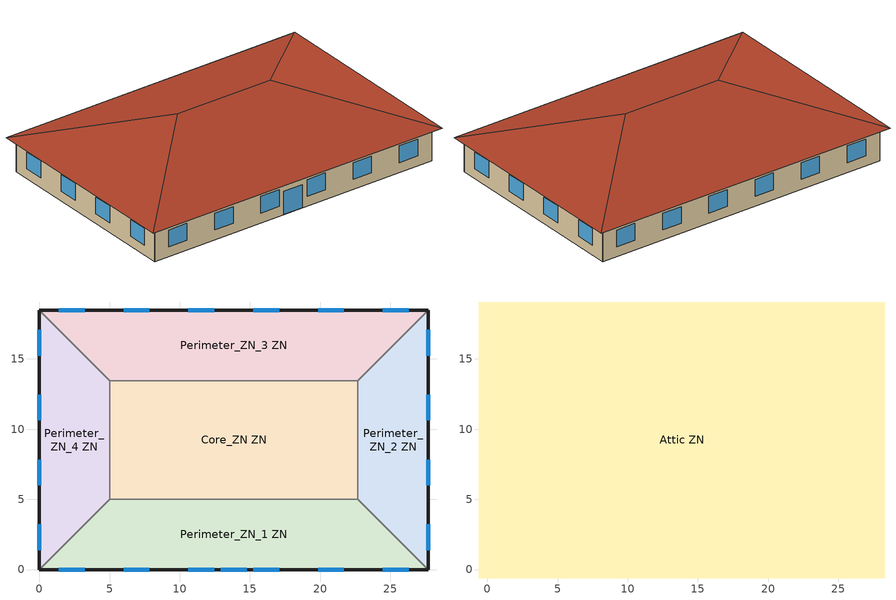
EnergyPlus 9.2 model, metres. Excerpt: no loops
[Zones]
Core_ZN ZN
 floor ground (Typical Insulated Carpeted 6in Slab Floor): 22.69,13.46 22.69,5 5,5 5,13.46 z0
 wall to Perimeter_ZN_2 ZN (Typical Interior Wall): 22.69,5 22.69,13.46 z0:3.05
 wall to Perimeter_ZN_3 ZN (Typical Interior Wall): 22.69,13.46 5,13.46 z0:3.05
 wall to Perimeter_ZN_1 ZN (Typical Interior Wall): 5,5 22.69,5 z0:3.05
 wall to Perimeter_ZN_4 ZN (Typical Interior Wall): 5,13.46 5,5 z0:3.05
Perimeter_ZN_1 ZN
 floor ground (Typical Insulated Carpeted 6in Slab Floor): 22.69,5 27.69,0 0,0 5,5 z0
 wall outside (Typical Insulated Exterior Mass Wall R-11.11): 0,0 27.69,0 z0:3.05
 wall to Perimeter_ZN_2 ZN (Typical Interior Wall): 27.69,0 22.69,5 z0:3.05
 wall to Perimeter_ZN_4 ZN (Typical Interior Wall): 5,5 0,0 z0:3.05
 window (U 0.72 SHGC 0.25 Sgl Ref-B-M Tint 6mm): 12.93,0 14.76,0 z0:2.13
 window (U 0.52 SHGC 0.40 Dbl Ref-D Clr 6mm/13mm Air): 1.39,0 3.22,0 / 6.01,0 7.84,0 / 10.62,0 12.45,0 / 15.24,0 17.07,0 / 19.85,0 21.68,0 / 24.47,0 26.3,0 z0.9:2.42
Perimeter_ZN_2 ZN
 floor ground (Typical Insulated Carpeted 6in Slab Floor): 27.69,18.46 27.69,0 22.69,5 22.69,13.46 z0
 wall outside (Typical Insulated Exterior Mass Wall R-11.11): 27.69,0 27.69,18.46 z0:3.05
 wall to Perimeter_ZN_3 ZN (Typical Interior Wall): 27.69,18.46 22.69,13.46 z0:3.05
 window (U 0.52 SHGC 0.40 Dbl Ref-D Clr 6mm/13mm Air): 27.69,1.39 27.69,3.22 / 27.69,6.01 27.69,7.84 / 27.69,10.62 27.69,12.45 / 27.69,15.24 27.69,17.07 z0.9:2.42
Perimeter_ZN_3 ZN
 floor ground (Typical Insulated Carpeted 6in Slab Floor): 27.69,18.46 22.69,13.46 5,13.46 0,18.46 z0
 wall outside (Typical Insulated Exterior Mass Wall R-11.11): 27.69,18.46 0,18.46 z0:3.05
 wall to Perimeter_ZN_4 ZN (Typical Interior Wall): 0,18.46 5,13.46 z0:3.05
 window (U 0.52 SHGC 0.40 Dbl Ref-D Clr 6mm/13mm Air): 26.3,18.46 24.47,18.46 / 21.68,18.46 19.85,18.46 / 17.07,18.46 15.24,18.46 / 12.45,18.46 10.62,18.46 / 7.84,18.46 6.01,18.46 / 3.22,18.46 1.39,18.46 z0.9:2.42
Perimeter_ZN_4 ZN
 floor ground (Typical Insulated Carpeted 6in Slab Floor): 0,18.46 5,13.46 5,5 0,0 z0
 wall outside (Typical Insulated Exterior Mass Wall R-11.11): 0,18.46 0,0 z0:3.05
 window (U 0.52 SHGC 0.40 Dbl Ref-D Clr 6mm/13mm Air): 0,17.07 0,15.24 / 0,12.45 0,10.62 / 0,7.84 0,6.01 / 0,3.22 0,1.39 z0.9:2.42
Attic ZN
 floor outside (Typical Insulated Exterior Mass Floor R-13.51): 28.29,19.06 28.29,-0.6 27.69,0 27.69,18.46 z3.05; 28.29,19.06 27.69,18.46 0,18.46 -0.6,19.06 z3.05; 27.69,0 28.29,-0.6 -0.6,-0.6 0,0 z3.05; -0.6,19.06 0,18.46 0,0 -0.6,-0.6 z3.05
 floor to Core_ZN ZN (Typical Interior Floor): 22.69,13.46 22.69,5 5,5 5,13.46 z3.05
 floor to Perimeter_ZN_2 ZN (Typical Interior Floor): 27.69,18.46 27.69,0 22.69,5 22.69,13.46 z3.05
 floor to Perimeter_ZN_3 ZN (Typical Interior Floor): 27.69,18.46 22.69,13.46 5,13.46 0,18.46 z3.05
 floor to Perimeter_ZN_1 ZN (Typical Interior Floor): 22.69,5 27.69,0 0,0 5,5 z3.05
 floor to Perimeter_ZN_4 ZN (Typical Interior Floor): 0,18.46 5,13.46 5,5 0,0 z3.05
 roof outside (Typical IEAD Roof R-20.83): 18.46,9.23,6.33 28.29,-0.6,3.05 28.29,19.06,3.05; 18.46,9.23,6.33 28.29,19.06,3.05 -0.6,19.06,3.05 9.23,9.23,6.33; 9.23,9.23,6.33 -0.6,-0.6,3.05 28.29,-0.6,3.05 18.46,9.23,6.33; 9.23,9.23,6.33 -0.6,19.06,3.05 -0.6,-0.6,3.05
[Building]
-SmallOffice-ASHRAE 169-2006-5A created: 2020-04-09 16:01:02 -0600: North Axis {deg}=0; Terrain=City; Loads Convergence Tolerance Value=0.04; Temperature Convergence Tolerance Value {deltaC}=0.2; Solar Distribution=FullInteriorAndExterior; Maximum Number of Warmup Days=25; Minimum Number of Warmup Days=6
[Site:Location]
Chicago Ohare Intl Ap_IL_USA: Latitude {deg}=41.98; Longitude {deg}=-87.92; Time Zone {hr}=-6; Elevation {m}=201
[Site:GroundTemperature:BuildingSurface]
19.527, 19.502, 19.536, 19.598, 20.002, 21.64, 22.225, 22.375, 21.449, 20.121, 19.802, 19.633
[Site:WaterMainsTemperature]
Calculation Method=Correlation; Annual Average Outdoor Air Temperature {C}=9.925; Maximum Difference In Monthly Average Outdoor Air Temperatures {deltaC}=28.7
[SizingPeriod:DesignDay] Day of Month=21; Dry-Bulb Temperature Range Modifier Type=DefaultMultipliers; Humidity Condition Type=Wetbulb; Barometric Pressure {Pa}=98934; Rain Indicator=No; Snow Indicator=No; Daylight Saving Time Indicator=No
Name | Month | Day Type | Maximum Dry-Bulb Temperature {C} | Daily Dry-Bulb Temperature Range {deltaC} | Wetbulb or DewPoint at Maximum Dry-Bulb {C} | Wind Speed {m/s} | Wind Direction {deg} | Solar Model Indicator | ASHRAE Clear Sky Optical Depth for Beam Irradiance (taub) | ASHRAE Clear Sky Optical Depth for Diffuse Irradiance (taud) | Sky Clearness
Chicago Ohare Intl Ap Ann Clg .4% Condns DB=>MWB | 7 | SummerDesignDay | 33.3 | 10.5 | 23.7 | 5.2 | 230 | ASHRAETau | 0.455 | 2.05
Chicago Ohare Intl Ap Ann Htg 99.6% Condns DB | 1 | WinterDesignDay | -20 | 0 | -20 | 4.9 | 270 | ASHRAEClearSky |  |  | 0
[Material] Thermal Absorptance=0.9
Name | Roughness | Thickness {m} | Conductivity {W/m-K} | Density {kg/m3} | Specific Heat {J/kg-K} | Solar Absorptance | Visible Absorptance
1/2IN Gypsum | Smooth | 0.0127 | 0.16 | 784.9 | 830 | 0.4 | 0.4
100mm Normalweight concrete floor | MediumSmooth | 0.1016 | 2.31 | 2322 | 832 | 0.7 | 0.7
1IN Stucco | Smooth | 0.0253 | 0.6918 | 1858 | 837 | 0.7 | 0.92
4 in. Normalweight Concrete Floor | MediumRough | 0.1016 | 2.31 | 2322 | 832 | 0.7 | 0.7
6 in. Normalweight Concrete Floor | MediumRough | 0.1524 | 2.31 | 2322 | 832 | 0.7 | 0.7
8IN CONCRETE HW RefBldg | Rough | 0.2032 | 1.311 | 2240 | 836.8 | 0.7 | 0.7
G01 13mm gypsum board | Smooth | 0.0127 | 0.16 | 800 | 1090 | 0.7 | 0.5
Metal Roof Surface | Smooth | 0.0008 | 45.28 | 7824 | 500 | 0.7 | 0.7
Roof Membrane | VeryRough | 0.0095 | 0.16 | 1121.29 | 1460 | 0.7 | 0.7
Std Wood 6inch | MediumSmooth | 0.15 | 0.12 | 540 | 1210 | 0.7 | 0.7
[Material:NoMass] Thermal Absorptance=0.9; Solar Absorptance=0.7
Name | Roughness | Thermal Resistance {m2-K/W} | Visible Absorptance
CP02 CARPET PAD | VeryRough | 0.21648 | 0.8
Typical Carpet Pad | Smooth | 0.21648 | 0.8
Typical Insulation R-10.94 | Smooth | 1.92744 | 0.7
Typical Insulation R-19.72 | Smooth | 3.4722 | 0.7
Typical Insulation R-8.72 | Smooth | 1.53614 | 0.7
[WindowMaterial:Gas]
AIR 13MM: Gas Type=Air; Thickness {m}=0.0127
[WindowMaterial:Glazing] Optical Data Type=SpectralAverage; Thickness {m}=0.006; Infrared Transmittance at Normal Incidence=0; Front Side Infrared Hemispherical Emissivity=0.84; Conductivity {W/m-K}=0.9; Dirt Correction Factor for Solar and Visible Transmittance=1; Solar Diffusing=No
Name | Solar Transmittance at Normal Incidence | Front Side Solar Reflectance at Normal Incidence | Back Side Solar Reflectance at Normal Incidence | Visible Transmittance at Normal Incidence | Front Side Visible Reflectance at Normal Incidence | Back Side Visible Reflectance at Normal Incidence | Back Side Infrared Hemispherical Emissivity
CLEAR 6MM | 0.775 | 0.071 | 0.071 | 0.881 | 0.08 | 0.08 | 0.84
REF B TINT MID 6MM | 0.1 | 0.11 | 0.41 | 0.13 | 0.1 | 0.32 | 0.45
REF D CLEAR 6MM | 0.429 | 0.308 | 0.379 | 0.334 | 0.453 | 0.505 | 0.82
[Construction]
InteriorFurnishings: Std Wood 6inch
Typical IEAD Roof R-20.83: Roof Membrane, Typical Insulation R-19.72, Metal Roof Surface
Typical Insulated Carpeted 6in Slab Floor: 6 in. Normalweight Concrete Floor, Typical Carpet Pad
Typical Insulated Exterior Mass Floor R-13.51: Typical Insulation R-10.94, 4 in. Normalweight Concrete Floor, Typical Carpet Pad
Typical Insulated Exterior Mass Wall R-11.11: 1IN Stucco, 8IN CONCRETE HW RefBldg, Typical Insulation R-8.72, 1/2IN Gypsum
Typical Interior Floor: 100mm Normalweight concrete floor, CP02 CARPET PAD
Typical Interior Wall: G01 13mm gypsum board, G01 13mm gypsum board
U 0.52 SHGC 0.40 Dbl Ref-D Clr 6mm/13mm Air: REF D CLEAR 6MM, AIR 13MM, CLEAR 6MM
U 0.72 SHGC 0.25 Sgl Ref-B-M Tint 6mm: REF B TINT MID 6MM
[Zone]
Name | Part of Total Floor Area
Attic ZN | No
Core_ZN ZN; Perimeter_ZN_1 ZN; Perimeter_ZN_2 ZN; Perimeter_ZN_3 ZN; Perimeter_ZN_4 ZN | Yes
[InternalMass] Construction=InteriorFurnishings
Name | Zone or ZoneList | Surface Area {m2}
Attic Mass | Attic ZN | 1135.95
Core_ZN Mass | Core_ZN ZN | 299.3148
Perimeter_ZN_1 Mass | Perimeter_ZN_1 ZN | 226.9
Perimeter_ZN_2 Mass | Perimeter_ZN_2 ZN | 134.6
Perimeter_ZN_3 Mass | Perimeter_ZN_3 ZN | 226.9
Perimeter_ZN_4 Mass | Perimeter_ZN_4 ZN | 134.6
[ZoneInfiltration:DesignFlowRate] Schedule=Always On Discrete; Design Flow Rate Calculation Method=Flow/ExteriorArea; Flow per Exterior Surface Area {m3/s-m2}=0.000569573; Constant Term Coefficient=0; Temperature Term Coefficient=0; Velocity Term Coefficient=0.224; Velocity Squared Term Coefficient=0
Name | Zone or ZoneList
Perimeter_ZN_1 Infiltration | Perimeter_ZN_1 ZN
Perimeter_ZN_2 Infiltration | Perimeter_ZN_2 ZN
Perimeter_ZN_3 Infiltration | Perimeter_ZN_3 ZN
Perimeter_ZN_4 Infiltration | Perimeter_ZN_4 ZN
[Daylighting:Controls] Lighting Control Type=Stepped; Minimum Input Power Fraction for Continuous or ContinuousOff Dimming Control=0.3; Minimum Light Output Fraction for Continuous or ContinuousOff Dimming Control=0.2; Number of Stepped Control Steps=3; Probability Lighting will be Reset When Needed in Manual Stepped Control=1; Glare Calculation Azimuth Angle of View Direction Clockwise from Zone y-Axis {deg}=-0; Maximum Allowable Discomfort Glare Index=22; Illuminance Setpoint at Reference Point 1 {lux}=500; Illuminance Setpoint at Reference Point 2 {lux}=500
Name | Zone | Glare Calculation Daylighting Reference Point | Daylighting Reference Point Name 1 | Fraction of Zone Controlled by Reference Point 1 | Daylighting Reference Point Name 2 | Fraction of Zone Controlled by Reference Point 2
Perimeter_ZN_1 ZN DaylightingControls | Perimeter_ZN_1 ZN | Perimeter_ZN_1 Daylt Sensor 1 | Perimeter_ZN_1 Daylt Sensor 1 | 0.02 | Perimeter_ZN_1 Daylt Sensor 2 | 0.1
Perimeter_ZN_2 ZN DaylightingControls | Perimeter_ZN_2 ZN | Perimeter_ZN_2 Daylt Sensor 1 | Perimeter_ZN_2 Daylt Sensor 1 | 0.06 | Perimeter_ZN_2 Daylt Sensor 2 | 0.15
Perimeter_ZN_3 ZN DaylightingControls | Perimeter_ZN_3 ZN | Perimeter_ZN_3 Daylt Sensor 1 | Perimeter_ZN_3 Daylt Sensor 1 | 0.1 | Perimeter_ZN_3 Daylt Sensor 2 | 0.02
Perimeter_ZN_4 ZN DaylightingControls | Perimeter_ZN_4 ZN | Perimeter_ZN_4 Daylt Sensor 1 | Perimeter_ZN_4 Daylt Sensor 1 | 0.06 | Perimeter_ZN_4 Daylt Sensor 2 | 0.15
[AvailabilityManager:NightCycle]
Availability Manager Night Cycle 6: Applicability Schedule=Always On Discrete; Fan Schedule=fivezone PVAV Occ Sch; Control Type=CycleOnAny; Thermostat Tolerance {deltaC}=1; Cycling Run Time Control Type=FixedRunTime; Cycling Run Time {s}=1800
[AvailabilityManager:Scheduled]
fivezone PVAV OA System Availability Manager: Schedule=Always On Discrete
[Exterior:Lights] Control Option=AstronomicalClock
Name | Schedule | Design Level {W}
NonDimming Exterior Lights Def | OfficeSmall Exterior_lighting_schedule_a | 50.7
Occ Sensing Exterior Lights Def | OfficeSmall Exterior_lighting_schedule_b | 861.3
[EnergyManagementSystem:Program]
RH_BIASControllerOutdoorAir1OA_OARH: SET DELTASMALL = 0.00001; SET SMALLMASSFLOW = 0.001; SET SMALLVOLFLOW = 0.001; SET HIGHHUMCTRL = False; SET NIGHTVENT = False; SET ECON_OP = True; SET MIX_FLOW_GBControllerOutdoorAir1OA_OARH = ControllerOutdoorAir1MixAirFlow_CTRLOA_OARH; IF MIX_FLOW_GBControllerOutdoorAir1OA_OARH < SMALLMASSFLOW; SET FinalFlow = 0.00; RETURN; ENDIF; SET RETTmp = ControllerOutdoorAir1RETTemp1OA_OARH; SET RETHumRat = ControllerOutdoorAir1RETOmega1OA_OARH; SET OATmp = ControllerOutdoorAir1OATTemp1OA_OARH; SET OAHumRat = ControllerOutdoorAir1OATOmega1OA_OARH; SET PTmp = ControllerOutdoorAir1RETPressure1OA_OARH; IF PTmp < DELTASMALL; SET PTmp = 101325.0; ENDIF; SET RETRH = @RhFnTdbWPb RETTmp RETHumRat PTmp; SET ORI_RETENTH = @HFnTdbRhPb RETTmp RETRH PTmp; SET ORI_RETHumRat = RETHumRat; SET ORI_OAENTH = @HFnTdbW OATmp OAHumRat; SET ORI_OAHumRat = OAHumRat; SET RETENTH = @HFnTdbRhPb RETTmp RETRH PTmp; SET RETRHO = @RhoAirFnPbTdbW PTmp RETTmp RETHumRat; SET OARH = @RhFnTdbWPb OATmp OAHumRat PTmp; SET OARH = OARH-0.1*AF_current_OARH_ControllerOutdoorAir1; IF OARH < DELTASMALL; SET OARH = DELTASMALL; ENDIF; SET OAENTH = @HFnTdbRhPb OATmp OARH PTmp; SET OAHumRat = @WFnTdbH OATmp OAENTH; SET VDOT_DES = DesAirflowControllerOutdoorAir1OA_OARH; SET CMDOT_D = CMDesAirflowControllerOutdoorAir1OA_OARH; SET HMDOT_D = HMDesAirflowControllerOutdoorAir1OA_OARH; SET MDOT_DES = @Max CMDOT_D HMDOT_D; SET MDOT_OA_MIN = MinOAMdotControllerOutdoorAir1OA_OARH; SET MDOT_OA_MAX = MaxOAMdotControllerOutdoorAir1OA_OARH; IF VDOT_DES > SMALLVOLFLOW; SET MIN_FRAC = MDOT_OA_MIN/MDOT_DES; SET MIN_FLOW = MDOT_OA_MIN; ELSE; SET MIN_FRAC = 0.0; SET MIN_FLOW = 0.0; ENDIF; SET MIN_SCH_VALUE = ControllerOutdoorAir1_MIN_SCHOA_OARH; SET MIN_SCH_VALUE = @MAX MIN_SCH_VALUE 0.00; SET MIN_SCH_VALUE = @MIN MIN_SCH_VALUE 1.00; SET MIN_FRAC = MIN_SCH_VALUE*MIN_FRAC; SET OA_MECH = 0.00; SET MECH_SCH = CoreZNZN_OA_SCHOA_OARH; SET ZONE_VOL = CoreZNZN_VOLOA_OARH; SET ZONE_MUL = CoreZNZN_MULOA_OARH; SET ZONE_LIST_MUL = CoreZNZN_LIST_MULOA_OARH; SET ZONE_PPL = CoreZNZN_PEOPLEOA_OARH/CoreZNZN_PEOPLE_SCH_OA_OARH; SET IND_OA = 0; SET IND_OA = IND_OA*ZONE_MUL*ZONE_LIST_MUL*ZONE_PPL; SET OA_MECH = OA_MECH+IND_OA*MECH_SCH; SET ZONE_AREA = CoreZNZN_AREAOA_OARH; SET IND_OA = 0.0004318*ZONE_AREA; SET IND_OA = IND_OA*ZONE_MUL*ZONE_LIST_MUL; SET OA_MECH = OA_MECH+IND_OA*MECH_SCH; SET IND_OA = 0; SET IND_OA = IND_OA*ZONE_MUL*ZONE_LIST_MUL; SET OA_MECH = OA_MECH+IND_OA*MECH_SCH; SET IND_OA = 0*ZONE_VOL; SET IND_OA = IND_OA*ZONE_MUL*ZONE_LIST_MUL; SET OA_MECH = OA_MECH+IND_OA*MECH_SCH; SET MECH_SCH = PerimeterZN1ZN_OA_SCHOA_OARH; SET ZONE_VOL = PerimeterZN1ZN_VOLOA_OARH; SET ZONE_MUL = PerimeterZN1ZN_MULOA_OARH; SET ZONE_LIST_MUL = PerimeterZN1ZN_LIST_MULOA_OARH; SET ZONE_PPL = PerimeterZN1ZN_PEOPLEOA_OARH/PerimeterZN1ZN_PEOPLE_SCH_OA_OARH; SET IND_OA = 0; SET IND_OA = IND_OA*ZONE_MUL*ZONE_LIST_MUL*ZONE_PPL; SET OA_MECH = OA_MECH+IND_OA*MECH_SCH; SET ZONE_AREA = PerimeterZN1ZN_AREAOA_OARH; SET IND_OA = 0.0004318*ZONE_AREA; SET IND_OA = IND_OA*ZONE_MUL*ZONE_LIST_MUL; SET OA_MECH = OA_MECH+IND_OA*MECH_SCH; SET IND_OA = 0; SET IND_OA = IND_OA*ZONE_MUL*ZONE_LIST_MUL; SET OA_MECH = OA_MECH+IND_OA*MECH_SCH; SET IND_OA = 0*ZONE_VOL; SET IND_OA = IND_OA*ZONE_MUL*ZONE_LIST_MUL; SET OA_MECH = OA_MECH+IND_OA*MECH_SCH; SET MECH_SCH = PerimeterZN2ZN_OA_SCHOA_OARH; SET ZONE_VOL = PerimeterZN2ZN_VOLOA_OARH; SET ZONE_MUL = PerimeterZN2ZN_MULOA_OARH; SET ZONE_LIST_MUL = PerimeterZN2ZN_LIST_MULOA_OARH; SET ZONE_PPL = PerimeterZN2ZN_PEOPLEOA_OARH/PerimeterZN2ZN_PEOPLE_SCH_OA_OARH; SET IND_OA = 0; SET IND_OA = IND_OA*ZONE_MUL*ZONE_LIST_MUL*ZONE_PPL; SET OA_MECH = OA_MECH+IND_OA*MECH_SCH; SET ZONE_AREA = PerimeterZN2ZN_AREAOA_OARH; SET IND_OA = 0.0004318*ZONE_AREA; SET IND_OA = IND_OA*ZONE_MUL*ZONE_LIST_MUL; SET OA_MECH = OA_MECH+IND_OA*MECH_SCH; SET IND_OA = 0; SET IND_OA = IND_OA*ZONE_MUL*ZONE_LIST_MUL; SET OA_MECH = OA_MECH+IND_OA*MECH_SCH; SET IND_OA = 0*ZONE_VOL; SET IND_OA = IND_OA*ZONE_MUL*ZONE_LIST_MUL; SET OA_MECH = OA_MECH+IND_OA*MECH_SCH; SET MECH_SCH = PerimeterZN3ZN_OA_SCHOA_OARH; SET ZONE_VOL = PerimeterZN3ZN_VOLOA_OARH; SET ZONE_MUL = PerimeterZN3ZN_MULOA_OARH; SET ZONE_LIST_MUL = PerimeterZN3ZN_LIST_MULOA_OARH; SET ZONE_PPL = PerimeterZN3ZN_PEOPLEOA_OARH/PerimeterZN3ZN_PEOPLE_SCH_OA_OARH; SET IND_OA = 0; SET IND_OA = IND_OA*ZONE_MUL*ZONE_LIST_MUL*ZONE_PPL; SET OA_MECH = OA_MECH+IND_OA*MECH_SCH; SET ZONE_AREA = PerimeterZN3ZN_AREAOA_OARH; SET IND_OA = 0.0004318*ZONE_AREA; SET IND_OA = IND_OA*ZONE_MUL*ZONE_LIST_MUL; SET OA_MECH = OA_MECH+IND_OA*MECH_SCH; SET IND_OA = 0; SET IND_OA = IND_OA*ZONE_MUL*ZONE_LIST_MUL; SET OA_MECH = OA_MECH+IND_OA*MECH_SCH; SET IND_OA = 0*ZONE_VOL; SET IND_OA = IND_OA*ZONE_MUL*ZONE_LIST_MUL; SET OA_MECH = OA_MECH+IND_OA*MECH_SCH; SET MECH_SCH = PerimeterZN4ZN_OA_SCHOA_OARH; SET ZONE_VOL = PerimeterZN4ZN_VOLOA_OARH; SET ZONE_MUL = PerimeterZN4ZN_MULOA_OARH; SET ZONE_LIST_MUL = PerimeterZN4ZN_LIST_MULOA_OARH; SET ZONE_PPL = PerimeterZN4ZN_PEOPLEOA_OARH/PerimeterZN4ZN_PEOPLE_SCH_OA_OARH; SET IND_OA = 0; SET IND_OA = IND_OA*ZONE_MUL*ZONE_LIST_MUL*ZONE_PPL; SET OA_MECH = OA_MECH+IND_OA*MECH_SCH; SET ZONE_AREA = PerimeterZN4ZN_AREAOA_OARH; SET IND_OA = 0.0004318*ZONE_AREA; SET IND_OA = IND_OA*ZONE_MUL*ZONE_LIST_MUL; SET OA_MECH = OA_MECH+IND_OA*MECH_SCH; SET IND_OA = 0; SET IND_OA = IND_OA*ZONE_MUL*ZONE_LIST_MUL; SET OA_MECH = OA_MECH+IND_OA*MECH_SCH; SET IND_OA = 0*ZONE_VOL; SET IND_OA = IND_OA*ZONE_MUL*ZONE_LIST_MUL; SET OA_MECH = OA_MECH+IND_OA*MECH_SCH; SET OA_MECH = OA_MECH*1.204; SET MECH_MIN_FRAC = OA_MECH/MDOT_DES; SET MIN_FRAC = @Max MECH_MIN_FRAC MIN_FRAC; SET MIN_FRAC = @Max MIN_FRAC 0.0; SET MIN_FRAC = @Min MIN_FRAC 1.0; SET MIN_FLOW = MIN_FRAC*MDOT_DES; SET TDiff = RETTmp-OATmp; SET TDiff = @Abs TDiff; IF TDiff > DELTASMALL; SET OA_SIGN = (RETTmp-ControllerOutdoorAir1MASetPoint1OA_OARH)/(RETTmp-OATmp); ELSE; IF RETTmp < ControllerOutdoorAir1MASetPoint1OA_OARH && RETTmp >= OATmp; SET OA_SIGN = -1; ELSEIF RETTmp < ControllerOutdoorAir1MASetPoint1OA_OARH && RETTmp < OATmp; SET OA_SIGN = 1; ELSEIF RETTmp >= ControllerOutdoorAir1MASetPoint1OA_OARH && RETTmp >= OATmp; SET OA_SIGN = 1; ELSEIF RETTmp >= ControllerOutdoorAir1MASetPoint1OA_OARH && RETTmp < OATmp; SET OA_SIGN = -1; ENDIF; ENDIF; SET OA_SIGN = @Max OA_SIGN MIN_FRAC; SET OA_SIGN = @Min OA_SIGN 1.0; SET ECON_FLOW_SCH_VAL = 0.0; SET NO_LOCK_OUT = True; IF NO_LOCK_OUT; IF MDOT_OA_MAX < SMALLMASSFLOW; SET OA_SIGN = MIN_FRAC; SET ECON_OP = False; SET HIGHHUMCTRL = False; ELSE; SET ECON_OP = True; IF OATmp > ControllerOutdoorAir1MASetPoint1OA_OARH; SET OA_SIGN = 1; ENDIF; IF OATmp > RETTmp; SET OA_SIGN = MIN_FRAC; SET ECON_OP = False; ENDIF; ENDIF; ELSE; SET OA_SIGN = MIN_FRAC; SET ECON_OP = False; SET HIGHHUMCTRL = False; ENDIF; SET NIGHTVENT = False; IF NIGHTVENT == 0; IF OA_SIGN > MIN_FRAC; IF OA_SIGN < 1.0; IF MIX_FLOW_GBControllerOutdoorAir1OA_OARH > SMALLMASSFLOW; SET RETENTH_GBControllerOutdoorAir1OA_OARH = ORI_RETENTH; SET RETHUMRAT_GBControllerOutdoorAir1OA_OARH = ORI_RETHumRat; SET OAENTH_GBControllerOutdoorAir1OA_OARH = ORI_OAENTH; SET OAHUMRAT_GBControllerOutdoorAir1OA_OARH = ORI_OAHumRat; SET LOWLIMIT_GBControllerOutdoorAir1OA_OARH = MIN_FRAC; SET UPLIMIT_GBControllerOutdoorAir1OA_OARH = 1; SET MIXTEMPSET_GBControllerOutdoorAir1OA_OARH = ControllerOutdoorAir1MASetPoint1OA_OARH; RUN EMSSolveRegulaFalsi_OA_SIGNControllerOutdoorAir1OA_OARH; IF FLAG_GBControllerOutdoorAir1OA_OARH > 0; SET OA_SIGN = SOLN_GBControllerOutdoorAir1OA_OARH; ENDIF; ENDIF; ENDIF; ENDIF; ENDIF; IF NIGHTVENT == True; SET OA_SIGN = 1; ENDIF; SET VDOT_OA_MIN = MDOT_OA_MIN/RETRHO; IF VDOT_OA_MIN < 0.001; SET OA_SIGN_INIT = MIN_FRAC; SET ECON_OP = False; ENDIF; SET FinalFlow = OA_SIGN*MIX_FLOW_GBControllerOutdoorAir1OA_OARH; IF OA_MECH > FinalFlow; SET FinalFlow = @Min OA_MECH MIX_FLOW_GBControllerOutdoorAir1OA_OARH; ENDIF; SET OA_NEW = FinalFlow; SET OA_NEW = @Min OA_NEW MIX_FLOW_GBControllerOutdoorAir1OA_OARH; SET FinalFlow = OA_NEW; IF HIGHHUMCTRL == True; SET OA_NEW = FinalFlow; SET OA_SIGN_NEW = @Max 1.0 OA_SIGN; SET OA_NEW = @Min MDOT_OA_MAX*OA_SIGN_NEW OA_NEW; SET FinalFlow = OA_NEW; ELSE; SET OA_NEW = FinalFlow; SET OA_NEW = @Min MDOT_OA_MAX OA_NEW; SET FinalFlow = OA_NEW; ENDIF; SET ControllerOutdoorAir1MDOT_OAOA_OARH = FinalFlow
AF_P_OARH_ControllerOutdoorAir1: SET SM = 1.0; SET SD = 1.0; SET ST = 0.0; SET EM = 12.0; SET ED = 31.0; SET ET = 23.0; SET tau = 0.0; SET dt = 0.16666666666666666; IF tau == 0; SET tau = 0.001; ENDIF; SET ActualTime = (DayOfYear-1.0)*24.0 + CurrentTime; IF SM == 1; SET T_SM = 0; ELSEIF SM == 2; SET T_SM = 744; ELSEIF SM == 3; SET T_SM = 1416; ELSEIF SM == 4; SET T_SM = 2160; ELSEIF SM == 5; SET T_SM = 2880; ELSEIF SM == 6; SET T_SM = 3624; ELSEIF SM == 7; SET T_SM = 4344; ELSEIF SM == 8; SET T_SM = 5088; ELSEIF SM == 9; SET T_SM = 5832; ELSEIF SM == 10; SET T_SM = 6552; ELSEIF SM == 11; SET T_SM = 7296; ELSEIF SM == 12; SET T_SM = 8016; ENDIF; IF EM == 1; SET T_EM = 0; ELSEIF EM == 2; SET T_EM = 744; ELSEIF EM == 3; SET T_EM = 1416; ELSEIF EM == 4; SET T_EM = 2160; ELSEIF EM == 5; SET T_EM = 2880; ELSEIF EM == 6; SET T_EM = 3624; ELSEIF EM == 7; SET T_EM = 4344; ELSEIF EM == 8; SET T_EM = 5088; ELSEIF EM == 9; SET T_EM = 5832; ELSEIF EM == 10; SET T_EM = 6552; ELSEIF EM == 11; SET T_EM = 7296; ELSEIF EM == 12; SET T_EM = 8016; ENDIF; SET StartTime = T_SM + (SD-1)*24 + ST; SET EndTime = T_EM + (ED-1)*24 + ET; IF (ActualTime>=StartTime) && (ActualTime<=EndTime); SET AF_previous = @TrendValue AF_trend_OARH_ControllerOutdoorAir1 1; SET AF_current_OARH_ControllerOutdoorAir1 = AF_previous + dt/tau; IF AF_current_OARH_ControllerOutdoorAir1>1.0; SET AF_current_OARH_ControllerOutdoorAir1 = 1.0; ENDIF; IF AF_previous>=1.0; SET AF_current_OARH_ControllerOutdoorAir1 = 1.0; ENDIF; ELSE; SET AF_previous = 0.0; SET AF_current_OARH_ControllerOutdoorAir1 = 0.0; ENDIF
[EnergyManagementSystem:Subroutine]
RES_OA_SIGNControllerOutdoorAir1OA_OARH: SET TEMP_OA_SIGN = OA_SIGN_GBControllerOutdoorAir1OA_OARH; SET TEMP_MIX_FLOW = MIX_FLOW_GBControllerOutdoorAir1OA_OARH; SET TEMP_OA_FLOW = TEMP_OA_SIGN*TEMP_MIX_FLOW; SET RECFLOW1 = 0; SET RECFLOW2 = TEMP_MIX_FLOW-TEMP_OA_FLOW; SET RECIR_FLOW = @MAX RECFLOW1 RECFLOW2; SET TEMP_RETENTH = RETENTH_GBControllerOutdoorAir1OA_OARH; SET TEMP_RETHUMRAT = RETHUMRAT_GBControllerOutdoorAir1OA_OARH; SET TEMP_OAENTH = OAENTH_GBControllerOutdoorAir1OA_OARH; SET TEMP_OAHUMRAT = OAHUMRAT_GBControllerOutdoorAir1OA_OARH; SET TEMP_MIXENTH = RECIR_FLOW*TEMP_RETENTH; SET TEMP_MIXENTH = TEMP_MIXENTH+TEMP_OA_FLOW*TEMP_OAENTH; SET TEMP_MIXENTH = TEMP_MIXENTH/TEMP_MIX_FLOW; SET TEMP_MIXHUMRAT = RECIR_FLOW*TEMP_RETHUMRAT; SET TEMP_MIXHUMRAT = TEMP_MIXHUMRAT+TEMP_OA_FLOW*TEMP_OAHUMRAT; SET TEMP_MIXHUMRAT = TEMP_MIXHUMRAT/TEMP_MIX_FLOW; SET TEMP_MIXTEMP = @TdbFnHW TEMP_MIXENTH TEMP_MIXHUMRAT; SET TEMP_AA = MIXTEMPSET_GBControllerOutdoorAir1OA_OARH-TEMP_MIXTEMP; SET RESIDUAL_GBControllerOutdoorAir1OA_OARH = TEMP_AA
EMSSolveRegulaFalsi_OA_SIGNControllerOutdoorAir1OA_OARH: SET OA_SIGN_GBControllerOutdoorAir1OA_OARH = LOWLIMIT_GBControllerOutdoorAir1OA_OARH; RUN RES_OA_SIGNControllerOutdoorAir1OA_OARH; SET Y0 = RESIDUAL_GBControllerOutdoorAir1OA_OARH; SET OA_SIGN_GBControllerOutdoorAir1OA_OARH = UPLIMIT_GBControllerOutdoorAir1OA_OARH; RUN RES_OA_SIGNControllerOutdoorAir1OA_OARH; SET Y1 = RESIDUAL_GBControllerOutdoorAir1OA_OARH; SET PROD = Y0*Y1; IF Y0*Y1 > 0; SET FLAG_GBControllerOutdoorAir1OA_OARH = -2; SET SOLN_GBControllerOutdoorAir1OA_OARH = LOWLIMIT_GBControllerOutdoorAir1OA_OARH; RETURN; ENDIF; SET CONT = 1; SET CONV = 0; SET NITE = 0; SET NITEMAX = 500; WHILE CONT > 0; SET DY = Y0-Y1; IF DY < 1.d-10; IF DY+1.d-10 > 0.0; SET DY = 1.d-10; ENDIF; ENDIF; SET XTemp = Y0*UPLIMIT_GBControllerOutdoorAir1OA_OARH; SET XTemp = (XTemp-Y1*LOWLIMIT_GBControllerOutdoorAir1OA_OARH)/DY; SET OA_SIGN_GBControllerOutdoorAir1OA_OARH = XTemp; RUN RES_OA_SIGNControllerOutdoorAir1OA_OARH; SET YTemp = RESIDUAL_GBControllerOutdoorAir1OA_OARH; SET NITE = NITE+1; IF YTemp < 0.0001 && YTemp+0.0001 > 0; SET CONT = 0; SET CONV = 1; ELSEIF NITE > NITEMAX; SET CONT = 0; ENDIF; IF CONT > 0.0d0; IF Y0 < 0.0d0; IF YTemp < 0.0d0; SET LOWLIMIT_GBControllerOutdoorAir1OA_OARH = XTemp; SET Y0 = YTemp; ELSE; SET UPLIMIT_GBControllerOutdoorAir1OA_OARH = XTemp; SET Y1 = YTemp; ENDIF; ELSE; IF YTemp < 0.0d0; SET UPLIMIT_GBControllerOutdoorAir1OA_OARH = XTemp; SET Y1 = YTemp; ELSE; SET LOWLIMIT_GBControllerOutdoorAir1OA_OARH = XTemp; SET Y0 = YTemp; ENDIF; ENDIF; ENDIF; ENDWHILE; IF CONV == 1; SET FLAG_GBControllerOutdoorAir1OA_OARH = NITE; ELSE; SET FLAG_GBControllerOutdoorAir1OA_OARH = -1; ENDIF; SET SOLN_GBControllerOutdoorAir1OA_OARH = XTemp
[EnergyManagementSystem:ProgramCallingManager]
EMSCallRH_BIASControllerOutdoorAir1OA_OARH: InsideHVACSystemIterationLoop; RH_BIASControllerOutdoorAir1OA_OARH
AF_PCM_OARH_ControllerOutdoorAir1: AfterPredictorAfterHVACManagers; AF_P_OARH_ControllerOutdoorAir1
[EnergyManagementSystem:GlobalVariable]
RESIDUAL_GBControllerOutdoorAir1OA_OARH
LOWLIMIT_GBControllerOutdoorAir1OA_OARH
UPLIMIT_GBControllerOutdoorAir1OA_OARH
FLAG_GBControllerOutdoorAir1OA_OARH
SOLN_GBControllerOutdoorAir1OA_OARH
OA_SIGN_GBControllerOutdoorAir1OA_OARH
MIX_FLOW_GBControllerOutdoorAir1OA_OARH
RETENTH_GBControllerOutdoorAir1OA_OARH
RETHUMRAT_GBControllerOutdoorAir1OA_OARH
OAENTH_GBControllerOutdoorAir1OA_OARH
OAHUMRAT_GBControllerOutdoorAir1OA_OARH
MIXTEMPSET_GBControllerOutdoorAir1OA_OARH
AF_current_OARH_ControllerOutdoorAir1
[EnergyManagementSystem:Sensor] Output:Variable or Output:Meter=Schedule Value
Name | Output:Variable or Output:Meter Index Key
CoreZNZN_PEOPLE_SCH_OA_OARH; PerimeterZN1ZN_PEOPLE_SCH_OA_OARH; PerimeterZN2ZN_PEOPLE_SCH_OA_OARH; PerimeterZN3ZN_PEOPLE_SCH_OA_OARH; PerimeterZN4ZN_PEOPLE_SCH_OA_OARH | OfficeSmall BLDG_OCC_SCH
CoreZNZN_OA_SCHOA_OARH; PerimeterZN1ZN_OA_SCHOA_OARH; PerimeterZN2ZN_OA_SCHOA_OARH; PerimeterZN3ZN_OA_SCHOA_OARH; PerimeterZN4ZN_OA_SCHOA_OARH | Always On Schedule
ControllerOutdoorAir1_MIN_SCHOA_OARH | fivezone PVAV Occ Sch
[EnergyManagementSystem:TrendVariable]
AF_Trend_OARH_ControllerOutdoorAir1: EMS Variable=AF_current_OARH_ControllerOutdoorAir1; Number of Timesteps to be Logged=1
[Schedule:Day:Interval]
fivezone PVAV Occ Sch Sunday: No, 24:00, 0
fivezone PVAV Occ Sch Default: No, 07:00, 0, 18:00, 1, 24:00, 0
fivezone PVAV Occ Sch Summer Design Day; fivezone PVAV Occ Sch Winter Design Day; Always Off Schedule Day; OfficeSmall BLDG_OCC_SCH Summer Design Day: No, 24:00, 1
OfficeSmall BLDG_OCC_SCH Default; OfficeSmall BLDG_OCC_SCH Winter Design Day: No, 24:00, 0.001
OfficeSmall BLDG_OCC_SCH Wkdy Day: No, 06:00, 0.001, 07:00, 0.11, 08:00, 0.21, 12:00, 1, 13:00, 0.53, 17:00, 1, 18:00, 0.32, 22:00, 0.11, 23:00, 0.05, 24:00, 0.001
OfficeSmall Exterior_lighting_schedule_a Default; OfficeSmall Exterior_lighting_schedule_a Summer Design Day; OfficeSmall Exterior_lighting_schedule_a Winter Design Day: No, 06:00, 0, 24:00, 1
OfficeSmall Exterior_lighting_schedule_b Default; OfficeSmall Exterior_lighting_schedule_b Summer Design Day; OfficeSmall Exterior_lighting_schedule_b Winter Design Day: No, 06:00, 0.7, 24:00, 1
[Schedule:Week:Daily]
fivezone PVAV Occ Sch Week Rule - Jan1-Dec31: fivezone PVAV Occ Sch Sunday, fivezone PVAV Occ Sch Default, fivezone PVAV Occ Sch Default, fivezone PVAV Occ Sch Default, fivezone PVAV Occ Sch Default, fivezone PVAV Occ Sch Default, fivezone PVAV Occ Sch Sunday, fivezone PVAV Occ Sch Default, fivezone PVAV Occ Sch Summer Design Day, fivezone PVAV Occ Sch Winter Design Day, fivezone PVAV Occ Sch Default, fivezone PVAV Occ Sch Default
Always On Schedule Week Rule - Jan1-Dec31: Always Off Schedule Day, Always Off Schedule Day, Always Off Schedule Day, Always Off Schedule Day, Always Off Schedule Day, Always Off Schedule Day, Always Off Schedule Day, Always Off Schedule Day, Always Off Schedule Day, Always Off Schedule Day, Always Off Schedule Day, Always Off Schedule Day
OfficeSmall BLDG_OCC_SCH Week Rule - Jan1-Dec31: OfficeSmall BLDG_OCC_SCH Default, OfficeSmall BLDG_OCC_SCH Wkdy Day, OfficeSmall BLDG_OCC_SCH Wkdy Day, OfficeSmall BLDG_OCC_SCH Wkdy Day, OfficeSmall BLDG_OCC_SCH Wkdy Day, OfficeSmall BLDG_OCC_SCH Wkdy Day, OfficeSmall BLDG_OCC_SCH Default, OfficeSmall BLDG_OCC_SCH Default, OfficeSmall BLDG_OCC_SCH Summer Design Day, OfficeSmall BLDG_OCC_SCH Winter Design Day, OfficeSmall BLDG_OCC_SCH Default, OfficeSmall BLDG_OCC_SCH Default
OfficeSmall Exterior_lighting_schedule_a Week Rule - Jan1-Dec31: OfficeSmall Exterior_lighting_schedule_a Default, OfficeSmall Exterior_lighting_schedule_a Default, OfficeSmall Exterior_lighting_schedule_a Default, OfficeSmall Exterior_lighting_schedule_a Default, OfficeSmall Exterior_lighting_schedule_a Default, OfficeSmall Exterior_lighting_schedule_a Default, OfficeSmall Exterior_lighting_schedule_a Default, OfficeSmall Exterior_lighting_schedule_a Default, OfficeSmall Exterior_lighting_schedule_a Summer Design Day, OfficeSmall Exterior_lighting_schedule_a Winter Design Day, OfficeSmall Exterior_lighting_schedule_a Default, OfficeSmall Exterior_lighting_schedule_a Default
OfficeSmall Exterior_lighting_schedule_b Week Rule - Jan1-Dec31: OfficeSmall Exterior_lighting_schedule_b Default, OfficeSmall Exterior_lighting_schedule_b Default, OfficeSmall Exterior_lighting_schedule_b Default, OfficeSmall Exterior_lighting_schedule_b Default, OfficeSmall Exterior_lighting_schedule_b Default, OfficeSmall Exterior_lighting_schedule_b Default, OfficeSmall Exterior_lighting_schedule_b Default, OfficeSmall Exterior_lighting_schedule_b Default, OfficeSmall Exterior_lighting_schedule_b Summer Design Day, OfficeSmall Exterior_lighting_schedule_b Winter Design Day, OfficeSmall Exterior_lighting_schedule_b Default, OfficeSmall Exterior_lighting_schedule_b Default
[Schedule:Year]
fivezone PVAV Occ Sch: fivezone PVAV Occ Sch Week Rule - Jan1-Dec31, 1, 1, 12, 31
Always On Schedule: Always On Schedule Week Rule - Jan1-Dec31, 1, 1, 12, 31
OfficeSmall BLDG_OCC_SCH: OfficeSmall BLDG_OCC_SCH Week Rule - Jan1-Dec31, 1, 1, 12, 31
OfficeSmall Exterior_lighting_schedule_a: OfficeSmall Exterior_lighting_schedule_a Week Rule - Jan1-Dec31, 1, 1, 12, 31
OfficeSmall Exterior_lighting_schedule_b: OfficeSmall Exterior_lighting_schedule_b Week Rule - Jan1-Dec31, 1, 1, 12, 31
[Schedule:Constant]
Always On Discrete: Hourly Value=1
